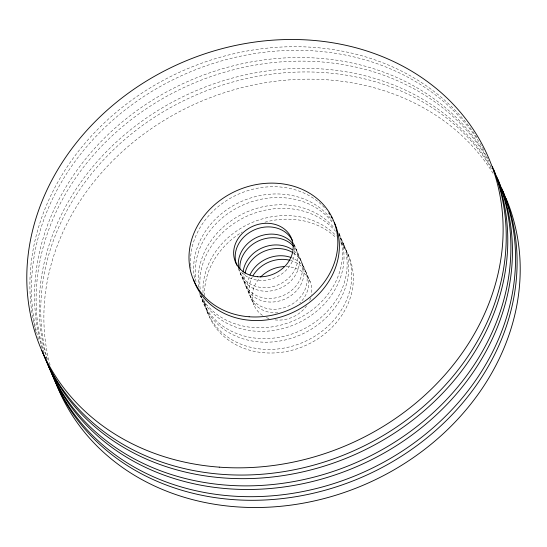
<?xml version="1.0" encoding="UTF-8"?>
<svg xmlns="http://www.w3.org/2000/svg" width="547" height="547" viewBox="0 0 547 547"><rect width="100%" height="100%" fill="white"/><g stroke="black" fill="none" stroke-linecap="round" stroke-linejoin="round"><path stroke-width="0.41" stroke-dasharray="2.73 2.05" d="M339.078 233.596L340.002 235.743M343.119 242.984L344.665 246.567M347.783 253.808L349.321 257.384M294.047 244.345L310.204 281.855M238.348 268.755L253.883 304.823M202.328 300.406L203.867 303.982M206.985 311.229L208.53 314.805M190.951 268.276A76.033 65.107 -23.3 0 1 190.766 266.567M190.691 265.719A76.033 65.107 -23.3 0 1 240.352 193.351A76.033 65.107 -23.3 0 1 326.169 209.624M293.411 242.971A30.413 26.044 -23.3 0 1 277.78 276.372A30.413 26.044 -23.3 0 1 240.256 271.011M35.863 331.714A243.299 208.332 -23.3 0 1 183.84 70.324A243.299 208.332 -23.3 0 1 477.244 137.96M293.794 244.885A30.413 26.044 -23.3 0 1 279.107 284.467A30.413 26.044 -23.3 0 1 239.094 269.938M339.003 233.405A76.033 65.107 -23.3 0 1 295.134 324.344A76.033 65.107 -23.3 0 1 199.204 293.165M195.976 281.65A76.033 65.107 -23.3 0 1 244.065 204.571A76.033 65.107 -23.3 0 1 332.925 223.094M339.065 233.747A76.033 65.107 -23.3 0 1 293.595 320.761A76.033 65.107 -23.3 0 1 199.388 293.459M194.438 278.067A76.033 65.107 -23.3 0 1 243.442 200.605A76.033 65.107 -23.3 0 1 332.385 220.906M294.84 247.805A30.413 26.044 -23.3 0 1 279.743 288.474A30.413 26.044 -23.3 0 1 240.112 271.018M42.146 348.316A243.299 208.332 -23.3 0 1 191.259 79.951A243.299 208.332 -23.3 0 1 487.692 158.329M38.557 339.461A243.299 208.332 -23.3 0 1 188.612 72.546A243.299 208.332 -23.3 0 1 484.163 150.37M294.156 251.066A30.413 26.044 -23.3 0 1 282.799 295.708A30.413 26.044 -23.3 0 1 243.039 272.659M340.008 237.453A76.033 65.107 -23.3 0 1 299.353 335.352A76.033 65.107 -23.3 0 1 201.317 295.845M200.168 289.062A76.033 65.107 -23.3 0 1 248.762 215.374A76.033 65.107 -23.3 0 1 335.489 231.272M338.921 234.601A76.033 65.107 -23.3 0 1 299.188 331.181A76.033 65.107 -23.3 0 1 200.653 295.592M198.841 287.189A76.033 65.107 -23.3 0 1 246.738 212.004A76.033 65.107 -23.3 0 1 334.47 228.318M293.828 253.268A30.413 26.044 -23.3 0 1 284.344 299.318A30.413 26.044 -23.3 0 1 244.906 273.931M46.803 359.14A243.299 208.332 -23.3 0 1 194.541 91.37A243.299 208.332 -23.3 0 1 491.069 166.917M43.945 352.747A243.299 208.332 -23.3 0 1 191.894 83.951A243.299 208.332 -23.3 0 1 488.82 161.194M290.464 257.295A30.413 26.044 -23.3 0 1 304.617 290.512A30.413 26.044 -23.3 0 1 266.416 308.358A30.413 26.044 -23.3 0 1 249.302 276.522M340.672 242.718A76.033 65.107 -23.3 0 1 304.453 345.984A76.033 65.107 -23.3 0 1 204.927 300.734M204.537 295.729A76.033 65.107 -23.3 0 1 242.184 231.976M264.96 222.185A76.033 65.107 -23.3 0 1 336.234 237.863M340.706 241.159A76.033 65.107 -23.3 0 1 302.464 342.6A76.033 65.107 -23.3 0 1 203.621 298.86M203.026 292.966A76.033 65.107 -23.3 0 1 251.914 222.602A76.033 65.107 -23.3 0 1 336.432 236.058M290.443 260.427A30.413 26.044 -23.3 0 1 299.79 303.004M277.869 312.816A30.413 26.044 -23.3 0 1 252.194 277.144M50.064 365.013A243.299 208.332 -23.3 0 1 199.655 101.988A243.299 208.332 -23.3 0 1 493.524 174.055M47.411 359.454A243.299 208.332 -23.3 0 1 197.009 94.576A243.299 208.332 -23.3 0 1 491.753 169.044M286.225 266.574A30.413 26.044 -23.3 0 1 311.414 294.717M310.655 297.8A30.413 26.044 -23.3 0 1 309.499 300.843M306.607 305.882A30.413 26.044 -23.3 0 1 274.656 319.858M268.967 318.559A30.413 26.044 -23.3 0 1 265.951 317.349M262.492 315.373A30.413 26.044 -23.3 0 1 259.593 278.136"/><path stroke-width="0.82" d="M334.347 222.588A76.033 65.107 -23.3 0 1 288.645 314.279A76.033 65.107 -23.3 0 1 193.385 279.155M328.768 212.968A76.033 65.107 -23.3 0 1 329.752 214.369M331.14 216.537A76.033 65.107 -23.3 0 1 332.015 218.021M236.796 265.145A30.413 26.044 -23.3 0 1 254.382 229.863A30.413 26.044 -23.3 0 1 292.426 240.625M492.382 166.657A243.299 208.332 -23.3 0 1 345.376 454.352A243.299 208.332 -23.3 0 1 41.866 350.388M238.704 268.262A30.413 26.044 -23.3 0 1 257.028 237.282A30.413 26.044 -23.3 0 1 292.761 243.524M239.914 269.315A30.413 26.044 -23.3 0 1 259.545 240.468A30.413 26.044 -23.3 0 1 293.828 246.547M496.71 176.702A243.299 208.332 -23.3 0 1 350.948 464.8A243.299 208.332 -23.3 0 1 46.83 361.998M243.121 271.88A30.413 26.044 -23.3 0 1 261.842 248.037A30.413 26.044 -23.3 0 1 292.276 249.658M493.606 169.488A243.299 208.332 -23.3 0 1 346.47 458.147A243.299 208.332 -23.3 0 1 42.823 352.412M245.056 273.158A30.413 26.044 -23.3 0 1 293.178 252.837M501.702 188.305A243.299 208.332 -23.3 0 1 354.695 475.993A243.299 208.332 -23.3 0 1 51.186 372.028M249.924 275.011A30.413 26.044 -23.3 0 1 290.464 257.295M497.934 179.532A243.299 208.332 -23.3 0 1 352.049 468.594A243.299 208.332 -23.3 0 1 47.78 364.028M252.994 275.702A30.413 26.044 -23.3 0 1 289.643 260.215M506.03 198.342A243.299 208.332 -23.3 0 1 361.184 486.064A243.299 208.332 -23.3 0 1 56.772 385.211M260.645 277.008A30.413 26.044 -23.3 0 1 284.672 266.574M502.925 191.129A243.299 208.332 -23.3 0 1 356.706 479.411A243.299 208.332 -23.3 0 1 52.744 375.639M257.692 276.741A30.413 26.044 -23.3 0 0 291.565 238.567A30.413 26.044 -23.3 0 0 240.953 234.854A30.413 26.044 -23.3 0 0 257.692 276.741M249.124 316.768A76.033 65.107 -23.3 0 0 333.8 221.344A76.033 65.107 -23.3 0 0 207.279 212.051A76.033 65.107 -23.3 0 0 249.124 316.768M219.279 467.152A243.299 208.332 -23.3 0 0 490.228 161.789A243.299 208.332 -23.3 0 0 85.366 132.046A243.299 208.332 -23.3 0 0 219.279 467.152"/></g></svg>
